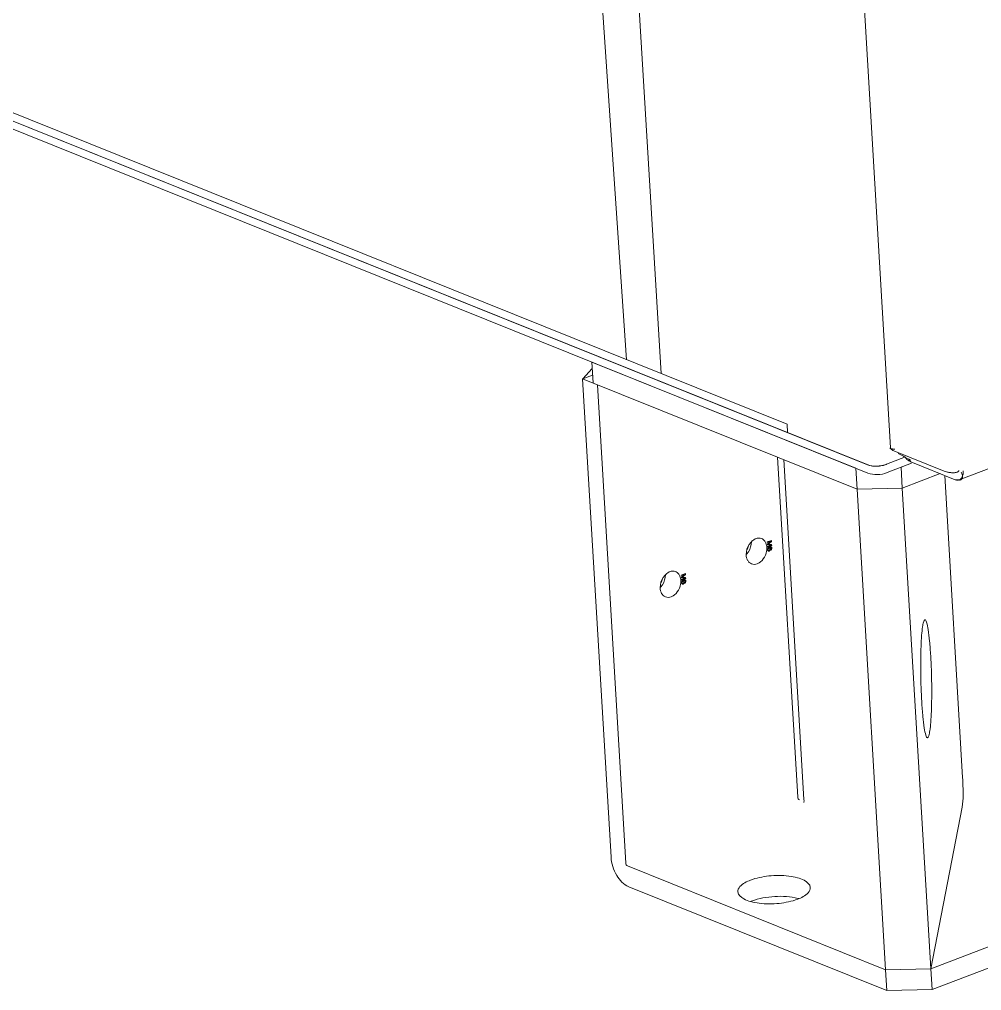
# Model space of a CAD drawing. Header units: inches. Extents: x -4705 to 38647, y 7098 to 31800.
# Drawn here: x 18320.8 to 18490.3, y 23756.6 to 23927.7 of the extents above; entities that cross this region are included whole.
import ezdxf

# ---------------------------------------------------------------- set-up
doc = ezdxf.new("R2010")
doc.units = ezdxf.units.IN
doc.header["$LTSCALE"] = 10
doc.header["$MEASUREMENT"] = 0
doc.layers.get('0').update_dxf_attribs({"lineweight": 0})

msp = doc.modelspace()

# ---------------------------------------------------------------- linework, layer by layer
at = {"color": 0}
for p, q in [((18326.749, 25360.777), (18427.756, 23867.76)), ((18433.875, 23865.3), (18344.152, 25353.779))]:
    msp.add_line(p, q, dxfattribs=at)
at = {"color": 7, "linetype": 'Continuous'}
for p, q in [((18474.3, 23852.244), (18408.975, 24951.263)), ((19137.37, 24096.551), (18486.401, 23846.589)), ((18048.497, 24018.817), (18470.457, 23849.154)), ((18048.758, 24018.712), (18470.197, 23849.258)), ((18048.845, 24017.24), (18470.284, 23847.786)), ((18062.718, 24014.536), (18456.061, 23856.379)), ((18421.721, 23866.234), (18420.053, 23864.39)), ((18421.655, 23867.339), (18468.167, 23848.637)), ((18421.655, 23867.339), (18421.874, 23863.657)), ((18420.073, 23864.412), (18420.035, 23864.397)), ((18420.035, 23864.397), (18468.386, 23844.956)), ((18425.045, 23780.096), (18420.035, 23864.397)), ((18420.053, 23864.39), (18421.791, 23865.057)), ((18427.647, 23779.05), (18422.636, 23863.351)), ((18456.149, 23854.907), (18456.061, 23856.379)), ((18457.953, 23790.687), (18454.393, 23850.582)), ((18473.273, 23849.212), (18476.932, 23850.617)), ((18473.576, 23849.329), (18476.932, 23850.617)), ((18474.679, 23851.782), (18474.877, 23851.688)), ((18474.877, 23851.688), (18483.722, 23848.132)), ((18475.645, 23851.245), (18476.54, 23850.747)), ((18476.54, 23850.747), (18476.992, 23850.494)), ((18476.992, 23850.494), (18477.483, 23850.217)), ((18459.03, 23790.254), (18455.47, 23850.149)), ((18468.386, 23844.956), (18468.167, 23848.637)), ((18473.664, 23847.856), (18477.964, 23849.507)), ((18476.131, 23848.803), (18477.99, 23849.517)), ((18476.349, 23845.122), (18476.131, 23848.803)), ((18477.483, 23850.217), (18477.788, 23850.042)), ((18477.483, 23850.217), (18477.867, 23849.759)), ((18485.672, 23846.621), (18477.867, 23849.759)), ((18476.349, 23845.122), (18483.025, 23847.685)), ((18483.825, 23847.364), (18486.989, 23794.134)), ((18476.349, 23845.122), (18468.384, 23844.956)), ((18481.382, 23760.453), (18476.349, 23845.122)), ((18485.672, 23846.621), (18486.401, 23846.59)), ((18473.417, 23760.287), (18468.384, 23844.956)), ((18453.29, 23835.918), (18452.562, 23835.639)), ((18452.562, 23835.639), (18452.569, 23835.529)), ((18452.568, 23835.537), (18453.131, 23835.753)), ((18452.569, 23835.529), (18453.142, 23835.749)), ((18453.142, 23835.749), (18452.584, 23835.271)), ((18452.584, 23835.271), (18452.593, 23835.124)), ((18452.593, 23835.127), (18453.17, 23835.09)), ((18452.593, 23835.124), (18453.181, 23835.086)), ((18453.181, 23835.086), (18452.608, 23834.866)), ((18452.608, 23834.866), (18452.615, 23834.756)), ((18452.614, 23834.764), (18453.332, 23835.039)), ((18452.615, 23834.756), (18453.342, 23835.035)), ((18452.656, 23835.231), (18453.289, 23835.757)), ((18452.666, 23835.227), (18452.656, 23835.231)), ((18452.666, 23835.227), (18453.3, 23835.753)), ((18453.332, 23835.201), (18452.666, 23835.227)), ((18453.142, 23835.749), (18453.131, 23835.753)), ((18453.181, 23835.086), (18453.17, 23835.09)), ((18453.289, 23835.757), (18453.28, 23835.915)), ((18453.3, 23835.753), (18453.289, 23835.757)), ((18453.3, 23835.753), (18453.29, 23835.918)), ((18453.332, 23835.039), (18453.322, 23835.2)), ((18453.342, 23835.035), (18453.332, 23835.201)), ((18453.342, 23835.035), (18453.332, 23835.039)), ((18452.651, 23834.412), (18452.641, 23834.314)), ((18452.641, 23834.314), (18452.647, 23834.222)), ((18452.647, 23834.222), (18452.668, 23834.136)), ((18452.692, 23834.522), (18452.651, 23834.412)), ((18452.668, 23834.136), (18452.719, 23834.062)), ((18452.751, 23834.601), (18452.692, 23834.522)), ((18452.707, 23834.366), (18452.719, 23834.427)), ((18452.717, 23834.362), (18452.707, 23834.366)), ((18452.715, 23834.237), (18452.707, 23834.366)), ((18452.725, 23834.233), (18452.715, 23834.237)), ((18452.733, 23834.188), (18452.715, 23834.237)), ((18452.717, 23834.362), (18452.73, 23834.423)), ((18452.725, 23834.233), (18452.717, 23834.362)), ((18452.719, 23834.427), (18452.747, 23834.494)), ((18452.73, 23834.423), (18452.719, 23834.427)), ((18452.719, 23834.062), (18452.785, 23834.03)), ((18452.744, 23834.184), (18452.725, 23834.233)), ((18452.73, 23834.423), (18452.757, 23834.49)), ((18452.744, 23834.184), (18452.733, 23834.188)), ((18452.768, 23834.145), (18452.733, 23834.188)), ((18452.778, 23834.141), (18452.744, 23834.184)), ((18452.747, 23834.494), (18452.791, 23834.549)), ((18452.757, 23834.49), (18452.747, 23834.494)), ((18452.826, 23834.667), (18452.751, 23834.601)), ((18452.757, 23834.49), (18452.802, 23834.545)), ((18452.778, 23834.141), (18452.768, 23834.145)), ((18452.776, 23834.034), (18452.854, 23834.027)), ((18452.827, 23834.122), (18452.778, 23834.141)), ((18452.785, 23834.03), (18452.864, 23834.023)), ((18452.791, 23834.549), (18452.836, 23834.585)), ((18452.802, 23834.545), (18452.791, 23834.549)), ((18452.802, 23834.545), (18452.847, 23834.581)), ((18452.933, 23834.727), (18452.826, 23834.667)), ((18452.874, 23834.121), (18452.827, 23834.122)), ((18452.836, 23834.585), (18452.883, 23834.603)), ((18452.847, 23834.581), (18452.836, 23834.585)), ((18452.847, 23834.581), (18452.893, 23834.599)), ((18452.854, 23834.027), (18452.931, 23834.057)), ((18452.864, 23834.023), (18452.854, 23834.027)), ((18452.864, 23834.023), (18452.942, 23834.053)), ((18452.921, 23834.139), (18452.874, 23834.121)), ((18452.883, 23834.603), (18452.93, 23834.603)), ((18452.893, 23834.599), (18452.883, 23834.603)), ((18452.893, 23834.599), (18452.941, 23834.598)), ((18452.966, 23834.175), (18452.921, 23834.139)), ((18452.941, 23834.598), (18452.93, 23834.603)), ((18452.931, 23834.057), (18453.006, 23834.123)), ((18452.942, 23834.053), (18452.931, 23834.057)), ((18453.041, 23834.769), (18452.933, 23834.727)), ((18452.941, 23834.598), (18452.974, 23834.573)), ((18452.942, 23834.053), (18453.017, 23834.119)), ((18452.995, 23834.224), (18452.966, 23834.175)), ((18452.974, 23834.573), (18453.008, 23834.53)), ((18453.022, 23834.291), (18452.995, 23834.224)), ((18453.006, 23834.669), (18453.037, 23834.681)), ((18453.016, 23834.665), (18453.006, 23834.669)), ((18453.074, 23834.582), (18453.006, 23834.669)), ((18453.006, 23834.123), (18453.049, 23834.196)), ((18453.017, 23834.119), (18453.006, 23834.123)), ((18453.008, 23834.53), (18453.027, 23834.481)), ((18453.016, 23834.665), (18453.047, 23834.677)), ((18453.084, 23834.578), (18453.016, 23834.665)), ((18453.017, 23834.119), (18453.06, 23834.192)), ((18453.035, 23834.352), (18453.022, 23834.291)), ((18453.027, 23834.481), (18453.035, 23834.352)), ((18453.037, 23834.681), (18453.13, 23834.698)), ((18453.047, 23834.677), (18453.037, 23834.681)), ((18453.151, 23834.792), (18453.041, 23834.769)), ((18453.047, 23834.677), (18453.141, 23834.694)), ((18453.049, 23834.196), (18453.09, 23834.306)), ((18453.06, 23834.192), (18453.049, 23834.196)), ((18453.06, 23834.192), (18453.101, 23834.302)), ((18453.084, 23834.578), (18453.074, 23834.582)), ((18453.095, 23834.496), (18453.074, 23834.582)), ((18453.105, 23834.492), (18453.084, 23834.578)), ((18453.09, 23834.306), (18453.1, 23834.404)), ((18453.101, 23834.302), (18453.09, 23834.306)), ((18453.105, 23834.492), (18453.095, 23834.496)), ((18453.1, 23834.404), (18453.095, 23834.496)), ((18453.111, 23834.4), (18453.1, 23834.404)), ((18453.101, 23834.302), (18453.111, 23834.4)), ((18453.111, 23834.4), (18453.105, 23834.492)), ((18453.13, 23834.698), (18453.178, 23834.698)), ((18453.141, 23834.694), (18453.13, 23834.698)), ((18453.141, 23834.694), (18453.188, 23834.693)), ((18453.23, 23834.785), (18453.151, 23834.792)), ((18453.178, 23834.698), (18453.237, 23834.674)), ((18453.188, 23834.693), (18453.178, 23834.698)), ((18453.257, 23834.343), (18453.212, 23834.289)), ((18453.212, 23834.289), (18453.218, 23834.196)), ((18453.217, 23834.208), (18453.253, 23834.237)), ((18453.218, 23834.196), (18453.263, 23834.233)), ((18453.237, 23834.674), (18453.227, 23834.679)), ((18453.296, 23834.753), (18453.23, 23834.785)), ((18453.237, 23834.674), (18453.271, 23834.631)), ((18453.253, 23834.237), (18453.311, 23834.316)), ((18453.263, 23834.233), (18453.253, 23834.237)), ((18453.284, 23834.41), (18453.257, 23834.343)), ((18453.263, 23834.233), (18453.322, 23834.312)), ((18453.271, 23834.631), (18453.29, 23834.582)), ((18453.297, 23834.471), (18453.284, 23834.41)), ((18453.296, 23834.753), (18453.285, 23834.758)), ((18453.337, 23834.683), (18453.285, 23834.758)), ((18453.29, 23834.582), (18453.297, 23834.471)), ((18453.348, 23834.679), (18453.296, 23834.753)), ((18453.311, 23834.316), (18453.352, 23834.426)), ((18453.322, 23834.312), (18453.311, 23834.316)), ((18453.322, 23834.312), (18453.363, 23834.422)), ((18453.348, 23834.679), (18453.337, 23834.683)), ((18453.358, 23834.597), (18453.337, 23834.683)), ((18453.368, 23834.593), (18453.348, 23834.679)), ((18453.352, 23834.426), (18453.362, 23834.524)), ((18453.363, 23834.422), (18453.352, 23834.426)), ((18453.368, 23834.593), (18453.358, 23834.597)), ((18453.362, 23834.524), (18453.358, 23834.597)), ((18453.373, 23834.52), (18453.362, 23834.524)), ((18453.363, 23834.422), (18453.373, 23834.52)), ((18453.373, 23834.52), (18453.368, 23834.593)), ((18438.137, 23830.1), (18437.409, 23829.821)), ((18437.409, 23829.821), (18437.416, 23829.71)), ((18437.416, 23829.718), (18437.978, 23829.934)), ((18437.416, 23829.71), (18437.989, 23829.93)), ((18437.989, 23829.93), (18437.431, 23829.453)), ((18437.503, 23829.413), (18438.136, 23829.938)), ((18437.513, 23829.409), (18438.147, 23829.934)), ((18437.989, 23829.93), (18437.978, 23829.934)), ((18438.136, 23829.938), (18438.127, 23830.096)), ((18438.147, 23829.934), (18438.136, 23829.938)), ((18438.147, 23829.934), (18438.137, 23830.1)), ((18437.431, 23829.453), (18437.44, 23829.305)), ((18437.44, 23829.309), (18438.018, 23829.272)), ((18437.44, 23829.305), (18438.028, 23829.267)), ((18438.028, 23829.267), (18437.455, 23829.048)), ((18437.455, 23829.048), (18437.462, 23828.937)), ((18437.461, 23828.945), (18438.179, 23829.221)), ((18437.462, 23828.937), (18438.189, 23829.216)), ((18437.498, 23828.593), (18437.488, 23828.495)), ((18437.488, 23828.495), (18437.494, 23828.403)), ((18437.494, 23828.403), (18437.515, 23828.317)), ((18437.539, 23828.703), (18437.498, 23828.593)), ((18437.513, 23829.409), (18437.503, 23829.413)), ((18438.179, 23829.382), (18437.513, 23829.409)), ((18437.515, 23828.317), (18437.567, 23828.243)), ((18437.598, 23828.782), (18437.539, 23828.703)), ((18437.554, 23828.548), (18437.566, 23828.609)), ((18437.564, 23828.544), (18437.554, 23828.548)), ((18437.562, 23828.419), (18437.554, 23828.548)), ((18437.572, 23828.415), (18437.562, 23828.419)), ((18437.58, 23828.37), (18437.562, 23828.419)), ((18437.564, 23828.544), (18437.577, 23828.605)), ((18437.572, 23828.415), (18437.564, 23828.544)), ((18437.566, 23828.609), (18437.594, 23828.676)), ((18437.577, 23828.605), (18437.566, 23828.609)), ((18437.567, 23828.243), (18437.632, 23828.212)), ((18437.591, 23828.365), (18437.572, 23828.415)), ((18437.577, 23828.605), (18437.604, 23828.672)), ((18437.591, 23828.365), (18437.58, 23828.37)), ((18437.615, 23828.326), (18437.58, 23828.37)), ((18437.625, 23828.322), (18437.591, 23828.365)), ((18437.594, 23828.676), (18437.638, 23828.731)), ((18437.604, 23828.672), (18437.594, 23828.676)), ((18437.673, 23828.849), (18437.598, 23828.782)), ((18437.604, 23828.672), (18437.649, 23828.726)), ((18437.625, 23828.322), (18437.615, 23828.326)), ((18437.623, 23828.216), (18437.701, 23828.209)), ((18437.674, 23828.303), (18437.625, 23828.322)), ((18437.632, 23828.212), (18437.711, 23828.205)), ((18437.638, 23828.731), (18437.684, 23828.767)), ((18437.649, 23828.726), (18437.638, 23828.731)), ((18437.649, 23828.726), (18437.694, 23828.763)), ((18437.78, 23828.909), (18437.673, 23828.849)), ((18437.721, 23828.303), (18437.674, 23828.303)), ((18437.684, 23828.767), (18437.73, 23828.785)), ((18437.694, 23828.763), (18437.684, 23828.767)), ((18437.694, 23828.763), (18437.74, 23828.78)), ((18437.701, 23828.209), (18437.778, 23828.238)), ((18437.711, 23828.205), (18437.701, 23828.209)), ((18437.711, 23828.205), (18437.789, 23828.234)), ((18437.768, 23828.32), (18437.721, 23828.303)), ((18437.73, 23828.785), (18437.777, 23828.784)), ((18437.74, 23828.78), (18437.73, 23828.785)), ((18437.74, 23828.78), (18437.788, 23828.78)), ((18437.813, 23828.357), (18437.768, 23828.32)), ((18437.788, 23828.78), (18437.777, 23828.784)), ((18437.778, 23828.238), (18437.853, 23828.305)), ((18437.789, 23828.234), (18437.778, 23828.238)), ((18437.889, 23828.95), (18437.78, 23828.909)), ((18437.788, 23828.78), (18437.821, 23828.755)), ((18437.789, 23828.234), (18437.864, 23828.301)), ((18437.842, 23828.405), (18437.813, 23828.357)), ((18437.821, 23828.755), (18437.855, 23828.712)), ((18437.869, 23828.472), (18437.842, 23828.405)), ((18437.853, 23828.851), (18437.884, 23828.863)), ((18437.863, 23828.846), (18437.853, 23828.851)), ((18437.921, 23828.764), (18437.853, 23828.851)), ((18437.853, 23828.305), (18437.897, 23828.378)), ((18437.864, 23828.301), (18437.853, 23828.305)), ((18437.855, 23828.712), (18437.874, 23828.662)), ((18437.863, 23828.846), (18437.894, 23828.858)), ((18437.932, 23828.76), (18437.863, 23828.846)), ((18437.864, 23828.301), (18437.907, 23828.374)), ((18437.882, 23828.534), (18437.869, 23828.472)), ((18437.874, 23828.662), (18437.882, 23828.534)), ((18437.884, 23828.863), (18437.978, 23828.88)), ((18437.894, 23828.858), (18437.884, 23828.863)), ((18437.998, 23828.974), (18437.889, 23828.95)), ((18437.894, 23828.858), (18437.988, 23828.876)), ((18437.897, 23828.378), (18437.938, 23828.488)), ((18437.907, 23828.374), (18437.897, 23828.378)), ((18437.907, 23828.374), (18437.948, 23828.484)), ((18437.932, 23828.76), (18437.921, 23828.764)), ((18437.942, 23828.678), (18437.921, 23828.764)), ((18437.952, 23828.674), (18437.932, 23828.76)), ((18437.938, 23828.488), (18437.948, 23828.586)), ((18437.948, 23828.484), (18437.938, 23828.488)), ((18437.952, 23828.674), (18437.942, 23828.678)), ((18437.948, 23828.586), (18437.942, 23828.678)), ((18437.958, 23828.582), (18437.948, 23828.586)), ((18437.948, 23828.484), (18437.958, 23828.582)), ((18437.958, 23828.582), (18437.952, 23828.674)), ((18437.978, 23828.88), (18438.025, 23828.879)), ((18437.988, 23828.876), (18437.978, 23828.88)), ((18437.988, 23828.876), (18438.035, 23828.875)), ((18438.078, 23828.966), (18437.998, 23828.974)), ((18438.028, 23829.267), (18438.018, 23829.272)), ((18438.025, 23828.879), (18438.084, 23828.856)), ((18438.035, 23828.875), (18438.025, 23828.879)), ((18438.104, 23828.525), (18438.06, 23828.47)), ((18438.06, 23828.47), (18438.065, 23828.378)), ((18438.064, 23828.39), (18438.1, 23828.418)), ((18438.065, 23828.378), (18438.11, 23828.414)), ((18438.084, 23828.856), (18438.074, 23828.86)), ((18438.143, 23828.935), (18438.078, 23828.966)), ((18438.084, 23828.856), (18438.118, 23828.813)), ((18438.1, 23828.418), (18438.159, 23828.497)), ((18438.11, 23828.414), (18438.1, 23828.418)), ((18438.131, 23828.592), (18438.104, 23828.525)), ((18438.11, 23828.414), (18438.169, 23828.493)), ((18438.118, 23828.813), (18438.137, 23828.763)), ((18438.144, 23828.653), (18438.131, 23828.592)), ((18438.143, 23828.935), (18438.132, 23828.939)), ((18438.184, 23828.865), (18438.132, 23828.939)), ((18438.137, 23828.763), (18438.144, 23828.653)), ((18438.195, 23828.861), (18438.143, 23828.935)), ((18438.159, 23828.497), (18438.2, 23828.607)), ((18438.169, 23828.493), (18438.159, 23828.497)), ((18438.179, 23829.221), (18438.169, 23829.382)), ((18438.169, 23828.493), (18438.21, 23828.603)), ((18438.189, 23829.216), (18438.179, 23829.382)), ((18438.189, 23829.216), (18438.179, 23829.221)), ((18438.195, 23828.861), (18438.184, 23828.865)), ((18438.205, 23828.779), (18438.184, 23828.865)), ((18438.216, 23828.775), (18438.195, 23828.861)), ((18438.2, 23828.607), (18438.21, 23828.705)), ((18438.21, 23828.603), (18438.2, 23828.607)), ((18438.216, 23828.775), (18438.205, 23828.779)), ((18438.21, 23828.705), (18438.205, 23828.779)), ((18438.22, 23828.701), (18438.21, 23828.705)), ((18438.21, 23828.603), (18438.22, 23828.701)), ((18438.22, 23828.701), (18438.216, 23828.775)), ((18486.904, 23788.891), (18481.382, 23760.453)), ((18481.382, 23760.453), (18534.375, 23780.802)), ((18427.929, 23778.577), (18473.418, 23760.287)), ((18481.601, 23756.772), (18534.594, 23777.12)), ((18428.148, 23774.896), (18473.637, 23756.606)), ((18481.382, 23760.453), (18473.417, 23760.287)), ((18473.418, 23760.287), (18473.637, 23756.606)), ((18481.382, 23760.453), (18481.601, 23756.772)), ((18481.601, 23756.772), (18473.637, 23756.606))]:
    msp.add_line(p, q, dxfattribs=at)
for centre, radius, start, end in [((18475.145, 23856.536), 4.542, 266.22612, 268.54824), ((18471.698, 23855.1), 6.083, 271.27122, 280.05444), ((18484.305, 23848.034), 2.801, 358.40018, 3.43939), ((18446.029, 23835.88), 3.355, 332.06546, 343.83512), ((18430.876, 23830.061), 3.355, 332.06546, 343.83512), ((18452.838, 23764.502), 8.436, 110.99725, 112.44081), ((18455.857, 23764.723), 8.392, 74.38425, 75.40664)]:
    msp.add_arc(centre, radius, start, end, dxfattribs=at)
for points, knots in [([(18474.172, 23852.229), (18474.189, 23852.191), (18474.272, 23852.115), (18474.372, 23852.082), (18474.433, 23852.065)], [0, 0, 0, 0, 0.3961375, 1, 1, 1, 1]), ([(18474.342, 23852.096), (18474.374, 23852.034), (18474.475, 23851.911), (18474.605, 23851.824), (18474.68, 23851.782)], [0, 0, 0, 0, 0.44939, 1, 1, 1, 1]), ([(18474.433, 23852.065), (18474.492, 23852.048), (18474.629, 23852.022), (18474.768, 23852.009), (18474.846, 23852.004)], [0, 0, 0, 0, 0.4399459, 1, 1, 1, 1]), ([(18477.109, 23850.249), (18477.08, 23850.282), (18477.029, 23850.348), (18476.986, 23850.42), (18476.969, 23850.457)], [0, 0, 0, 0, 0.516152, 1, 1, 1, 1]), ([(18477.867, 23849.759), (18477.714, 23849.821), (18477.44, 23849.955), (18477.2, 23850.146), (18477.109, 23850.249)], [0, 0, 0, 0, 0.5466542, 1, 1, 1, 1]), ([(18470.457, 23849.154), (18470.58, 23849.104), (18470.871, 23849.036), (18471.166, 23849.006), (18471.329, 23848.996)], [0, 0, 0, 0, 0.4471222, 1, 1, 1, 1]), ([(18471.329, 23848.996), (18471.495, 23848.987), (18471.83, 23848.982), (18472.165, 23849.001), (18472.333, 23849.017)], [0, 0, 0, 0, 0.495858, 1, 1, 1, 1]), ([(18472.333, 23849.017), (18472.505, 23849.034), (18472.823, 23849.079), (18473.135, 23849.159), (18473.273, 23849.212)], [0, 0, 0, 0, 0.539334, 1, 1, 1, 1]), ([(18472.76, 23849.111), (18472.851, 23849.127), (18473.028, 23849.163), (18473.202, 23849.208), (18473.286, 23849.232)], [0, 0, 0, 0, 0.5124897, 1, 1, 1, 1]), ([(18473.286, 23849.232), (18473.336, 23849.247), (18473.434, 23849.277), (18473.53, 23849.311), (18473.576, 23849.329)], [0, 0, 0, 0, 0.5126832, 1, 1, 1, 1]), ([(18483.722, 23848.132), (18483.864, 23848.075), (18484.191, 23847.977), (18484.525, 23847.91), (18484.71, 23847.883)], [0, 0, 0, 0, 0.4511487, 1, 1, 1, 1]), ([(18483.722, 23848.132), (18483.865, 23848.074), (18484.192, 23847.977), (18484.526, 23847.911), (18484.711, 23847.885)], [0, 0, 0, 0, 0.450989, 1, 1, 1, 1]), ([(18484.71, 23847.883), (18484.936, 23847.851), (18485.362, 23847.817), (18485.797, 23847.866), (18485.983, 23847.937)], [0, 0, 0, 0, 0.5349802, 1, 1, 1, 1]), ([(18484.711, 23847.885), (18484.94, 23847.852), (18485.369, 23847.818), (18485.808, 23847.868), (18485.995, 23847.94)], [0, 0, 0, 0, 0.5350696, 1, 1, 1, 1]), ([(18485.983, 23847.937), (18486.009, 23847.947), (18486.059, 23847.969), (18486.106, 23847.995), (18486.128, 23848.009)], [0, 0, 0, 0, 0.5109003, 1, 1, 1, 1]), ([(18485.995, 23847.94), (18486.019, 23847.949), (18486.067, 23847.97), (18486.113, 23847.994), (18486.135, 23848.008)], [0, 0, 0, 0, 0.5105916, 1, 1, 1, 1]), ([(18486.128, 23848.009), (18486.171, 23848.035), (18486.25, 23848.097), (18486.309, 23848.179), (18486.331, 23848.223)], [0, 0, 0, 0, 0.5088302, 1, 1, 1, 1]), ([(18486.135, 23848.008), (18486.178, 23848.034), (18486.259, 23848.096), (18486.32, 23848.179), (18486.342, 23848.223)], [0, 0, 0, 0, 0.509953, 1, 1, 1, 1]), ([(18486.268, 23846.551), (18486.448, 23846.587), (18486.812, 23846.831), (18486.975, 23847.215), (18487.031, 23847.426)], [0, 0, 0, 0, 0.4574792, 1, 1, 1, 1]), ([(18486.537, 23846.55), (18486.635, 23846.58), (18486.831, 23846.68), (18486.928, 23846.882), (18486.948, 23846.987)], [0, 0, 0, 0, 0.4892482, 1, 1, 1, 1]), ([(18486.958, 23847.182), (18486.951, 23847.293), (18486.895, 23847.548), (18486.792, 23847.786), (18486.726, 23847.917)], [0, 0, 0, 0, 0.4313783, 1, 1, 1, 1]), ([(18486.948, 23846.987), (18486.953, 23847.018), (18486.96, 23847.083), (18486.96, 23847.148), (18486.958, 23847.182)], [0, 0, 0, 0, 0.4770078, 1, 1, 1, 1]), ([(18487.031, 23847.426), (18487.054, 23847.51), (18487.088, 23847.686), (18487.103, 23847.864), (18487.105, 23847.956)], [0, 0, 0, 0, 0.4840571, 1, 1, 1, 1]), ([(18485.672, 23846.621), (18485.738, 23846.594), (18485.872, 23846.552), (18486.01, 23846.535), (18486.077, 23846.534)], [0, 0, 0, 0, 0.5169825, 1, 1, 1, 1]), ([(18486.077, 23846.534), (18486.11, 23846.533), (18486.174, 23846.536), (18486.237, 23846.545), (18486.268, 23846.551)], [0, 0, 0, 0, 0.5049509, 1, 1, 1, 1]), ([(18486.421, 23846.524), (18486.441, 23846.527), (18486.48, 23846.535), (18486.518, 23846.545), (18486.537, 23846.55)], [0, 0, 0, 0, 0.5046152, 1, 1, 1, 1]), ([(18449.762, 23835.691), (18449.618, 23835.546), (18449.105, 23834.9), (18448.844, 23834.052), (18448.852, 23833.434)], [0, 0, 0, 0, 0.2480109, 1, 1, 1, 1]), ([(18448.86, 23833.431), (18449.003, 23833.576), (18449.515, 23834.223), (18449.776, 23835.072), (18449.766, 23835.69)], [0, 0, 0, 0, 0.2480929, 1, 1, 1, 1]), ([(18450.544, 23836.22), (18450.474, 23836.193), (18450.186, 23836.061), (18449.931, 23835.863), (18449.762, 23835.691)], [0, 0, 0, 0, 0.2370263, 1, 1, 1, 1]), ([(18451.571, 23836.238), (18451.415, 23836.3), (18451.06, 23836.362), (18450.712, 23836.284), (18450.544, 23836.22)], [0, 0, 0, 0, 0.4824326, 1, 1, 1, 1]), ([(18450.807, 23831.802), (18451.229, 23831.965), (18451.99, 23832.636), (18452.465, 23833.775), (18452.522, 23834.749), (18452.382, 23835.408), (18452.066, 23835.94), (18451.741, 23836.169), (18451.571, 23836.238)], [0, 0, 0, 0, 0.2512794, 0.5299982, 0.6643868, 0.7875391, 0.8980877, 1, 1, 1, 1]), ([(18448.852, 23833.434), (18448.855, 23833.247), (18448.897, 23832.886), (18449.081, 23832.397), (18449.376, 23832.009), (18449.642, 23831.84), (18449.78, 23831.784)], [0, 0, 0, 0, 0.2809671, 0.5392457, 0.7762192, 1, 1, 1, 1]), ([(18449.78, 23831.784), (18449.936, 23831.721), (18450.29, 23831.66), (18450.638, 23831.737), (18450.807, 23831.802)], [0, 0, 0, 0, 0.4824326, 1, 1, 1, 1]), ([(18434.609, 23829.873), (18434.465, 23829.728), (18433.952, 23829.082), (18433.691, 23828.234), (18433.7, 23827.615)], [0, 0, 0, 0, 0.2480109, 1, 1, 1, 1]), ([(18433.707, 23827.613), (18433.85, 23827.758), (18434.363, 23828.405), (18434.623, 23829.253), (18434.614, 23829.872)], [0, 0, 0, 0, 0.2480929, 1, 1, 1, 1]), ([(18435.391, 23830.401), (18435.321, 23830.374), (18435.033, 23830.243), (18434.778, 23830.044), (18434.609, 23829.873)], [0, 0, 0, 0, 0.2370263, 1, 1, 1, 1]), ([(18436.418, 23830.419), (18436.262, 23830.482), (18435.907, 23830.543), (18435.559, 23830.466), (18435.391, 23830.401)], [0, 0, 0, 0, 0.4824326, 1, 1, 1, 1]), ([(18435.654, 23825.984), (18436.077, 23826.146), (18436.838, 23826.817), (18437.313, 23827.957), (18437.369, 23828.931), (18437.229, 23829.59), (18436.913, 23830.121), (18436.588, 23830.351), (18436.418, 23830.419)], [0, 0, 0, 0, 0.2512794, 0.5299982, 0.6643868, 0.7875391, 0.8980877, 1, 1, 1, 1]), ([(18433.7, 23827.615), (18433.702, 23827.428), (18433.744, 23827.068), (18433.928, 23826.578), (18434.223, 23826.191), (18434.489, 23826.021), (18434.627, 23825.966)], [0, 0, 0, 0, 0.2809671, 0.5392457, 0.7762192, 1, 1, 1, 1]), ([(18434.627, 23825.966), (18434.783, 23825.903), (18435.137, 23825.842), (18435.485, 23825.919), (18435.654, 23825.984)], [0, 0, 0, 0, 0.4824326, 1, 1, 1, 1]), ([(18479.776, 23807.475), (18479.677, 23809.143), (18479.593, 23811.647), (18479.588, 23814.909), (18479.64, 23817.161), (18479.739, 23819.04), (18479.889, 23820.559), (18480.04, 23821.363), (18480.218, 23821.933), (18480.348, 23821.935)], [0, 0, 0, 0, 0.3440608, 0.5153939, 0.67251, 0.8060561, 0.9081853, 0.9732431, 1, 1, 1, 1]), ([(18480.348, 23821.935), (18480.407, 23821.937), (18480.543, 23821.771), (18480.73, 23821.213), (18480.969, 23819.967), (18481.187, 23818.011), (18481.302, 23816.465), (18481.354, 23815.6)], [0, 0, 0, 0, 0.0273723, 0.0825675, 0.2852273, 0.59953, 1, 1, 1, 1]), ([(18481.354, 23815.6), (18481.453, 23813.932), (18481.536, 23811.429), (18481.542, 23808.166), (18481.489, 23805.914), (18481.391, 23804.035), (18481.24, 23802.516), (18481.09, 23801.712), (18480.912, 23801.143), (18480.782, 23801.14)], [0, 0, 0, 0, 0.3440608, 0.5153939, 0.67251, 0.8060561, 0.9081853, 0.9732431, 1, 1, 1, 1]), ([(18480.782, 23801.14), (18480.723, 23801.139), (18480.586, 23801.305), (18480.4, 23801.863), (18480.161, 23803.108), (18479.943, 23805.065), (18479.827, 23806.611), (18479.776, 23807.475)], [0, 0, 0, 0, 0.0273723, 0.0825675, 0.2852273, 0.59953, 1, 1, 1, 1]), ([(18486.904, 23788.891), (18487.043, 23789.607), (18487.065, 23791.37), (18487.049, 23793.116), (18486.989, 23794.134)], [0, 0, 0, 0, 0.4168387, 1, 1, 1, 1]), ([(18459.022, 23789.729), (18459.027, 23789.758), (18459.041, 23789.933), (18459.039, 23790.108), (18459.03, 23790.254)], [0, 0, 0, 0, 0.167708, 1, 1, 1, 1]), ([(18428.148, 23774.896), (18427.252, 23775.256), (18425.766, 23776.947), (18425.112, 23778.98), (18425.045, 23780.096)], [0, 0, 0, 0, 0.4632004, 1, 1, 1, 1]), ([(18460.147, 23774.765), (18460.115, 23775.316), (18459.187, 23776.079), (18457.815, 23776.542), (18455.706, 23776.939), (18452.897, 23776.91), (18450.63, 23776.456), (18449.596, 23776.059)], [0, 0, 0, 0, 0.1460954, 0.2591872, 0.3959786, 0.7069821, 1, 1, 1, 1]), ([(18449.596, 23776.059), (18449.266, 23775.932), (18448.366, 23775.54), (18447.33, 23774.685), (18447.37, 23774.006)], [0, 0, 0, 0, 0.3420094, 1, 1, 1, 1]), ([(18447.37, 23774.006), (18447.402, 23773.455), (18448.33, 23772.692), (18449.702, 23772.229), (18451.811, 23771.832), (18454.62, 23771.861), (18456.887, 23772.315), (18457.921, 23772.712)], [0, 0, 0, 0, 0.1460954, 0.2591872, 0.3959786, 0.7069821, 1, 1, 1, 1]), ([(18457.971, 23772.844), (18456.643, 23773.19), (18453.854, 23773.331), (18451.101, 23772.872), (18449.815, 23772.378)], [0, 0, 0, 0, 0.4991155, 1, 1, 1, 1]), ([(18457.921, 23772.712), (18458.251, 23772.839), (18459.152, 23773.231), (18460.187, 23774.086), (18460.147, 23774.765)], [0, 0, 0, 0, 0.3420094, 1, 1, 1, 1])]:
    msp.add_open_spline(points, degree=3, knots=knots, dxfattribs=at)
for points in [[(18470.197, 23849.258), (18470.708, 23849.052), (18471.282, 23849.007), (18471.833, 23849.019)], [(18473.664, 23847.856), (18472.612, 23847.452), (18471.33, 23847.365), (18470.284, 23847.786)], [(18458.235, 23790.214), (18458.064, 23790.283), (18457.964, 23790.504), (18457.953, 23790.687)], [(18427.929, 23778.577), (18427.759, 23778.646), (18427.658, 23778.867), (18427.647, 23779.05)]]:
    msp.add_open_spline(points, degree=3, dxfattribs=at)

doc.saveas('drawing.dxf')
